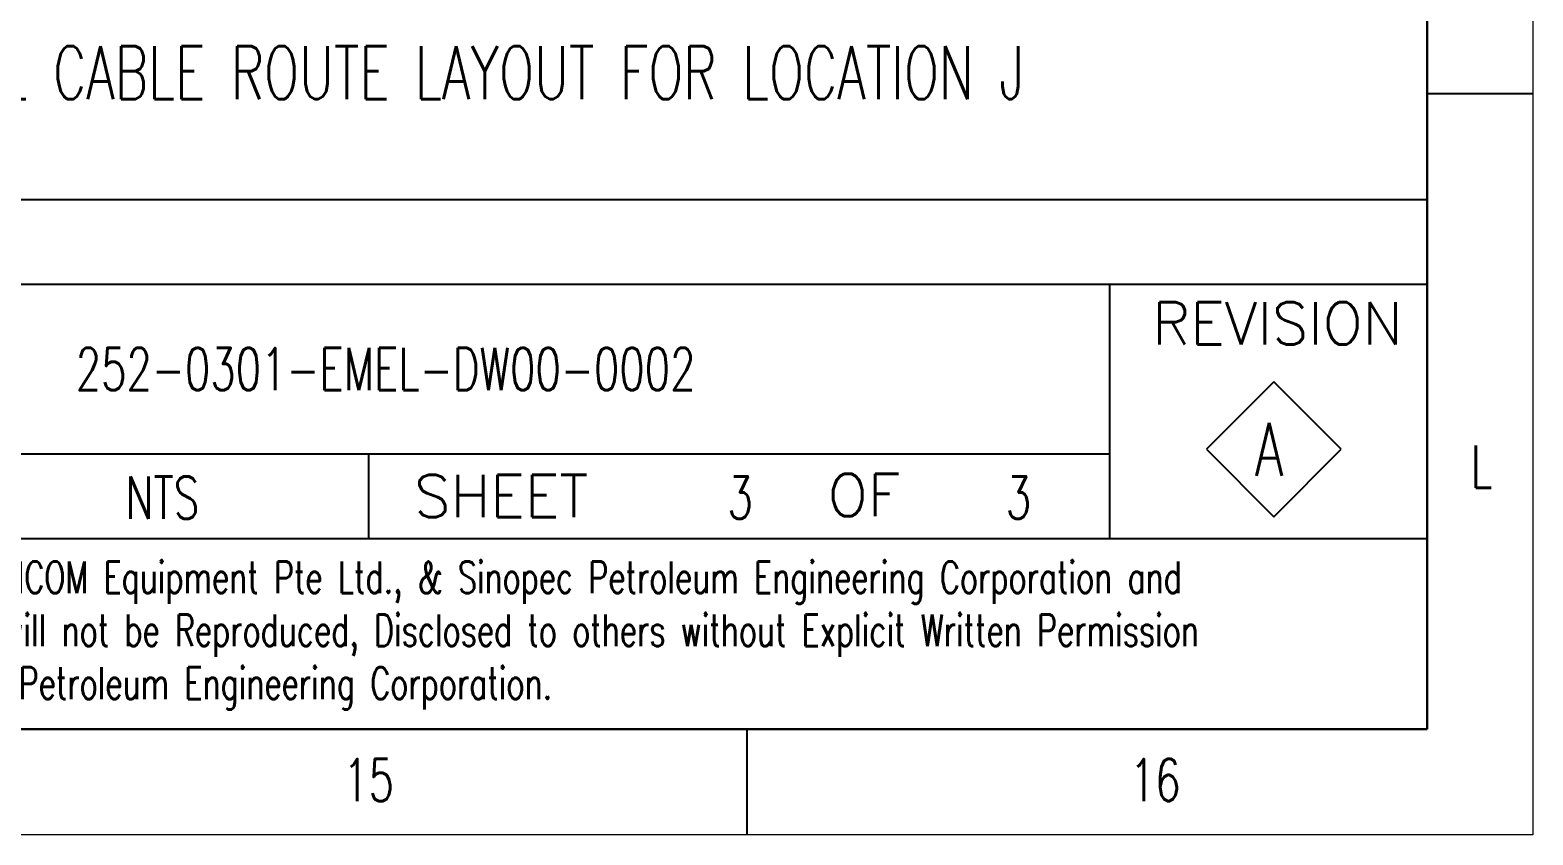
# Model space of a CAD drawing. Header units: inches. Extents: x 19 to 1016051, y 34 to 210034.
# Drawn here: x 980553 to 1016051, y 34 to 19037 of the extents above; entities that cross this region are included whole.
import ezdxf
from ezdxf.enums import TextEntityAlignment as Align

# ---------------------------------------------------------------- set-up
doc = ezdxf.new("R2010")
doc.units = ezdxf.units.IN
doc.header["$MEASUREMENT"] = 0
doc.layers.add('CABLE TRAY POWER', color=3, linetype='Continuous')
doc.layers.add('TEG BORDER', color=7, linetype='Continuous')
doc.styles.add('CJP_坐标', font='txt_qlt.shx', dxfattribs={"width": 0.7, "height": 1.25, "bigfont": 'hztxt.shx'})
doc.styles.add('HZTXT', font='txt_qlt.shx', dxfattribs={"width": 0.7, "bigfont": 'hztxt.shx'})
doc.styles.add('TEG BORDER', font='txt_qlt.shx', dxfattribs={"width": 0.7, "bigfont": 'hztxt.shx'})

# ---------------------------------------------------------------- blocks, each defined once
blk = doc.blocks.new('TEG BORDER A2')
for p, q in [((589, 5), (589, 116)), ((594, 35), (589, 35)), ((489, 5), (589, 5)), ((556.875, 0), (556.875, 5))]:
    blk.add_line(p, q)
at = {"color": 5, "lineweight": 15}
blk.add_lwpolyline([(0, 420), (594, 420), (594, 0), (0, 0)], close=True, dxfattribs=at)
blk.add_lwpolyline([(5, 415), (589, 415), (589, 5), (5, 5)], close=True)
at = {"layer": 'TEG BORDER'}
for p, q in [((489, 30), (589, 30)), ((489, 26), (589, 26)), ((574, 26), (574, 14)), ((581.763, 21.392), (578.581, 18.21)), ((584.945, 18.21), (581.763, 21.392)), ((504, 18), (574, 18)), ((539, 18), (539, 14)), ((578.581, 18.21), (581.763, 15.028)), ((581.763, 15.028), (584.945, 18.21)), ((489, 14), (589, 14)), ((489, 14), (589, 14))]:
    blk.add_line(p, q, dxfattribs=at)
at = {"char_height": 2, "width": 2, "style": 'TEG BORDER'}
for s, insert, attachment_point in [('L', (592.09, 18.389), 3), ('\\pi2.2204e-016;15', (537.797, 1.593), 7), ('\\pi0.033333;16', (574.922, 1.593), 7)]:
    blk.add_mtext(s, dxfattribs=dict(at, insert=insert, attachment_point=attachment_point))
at = {"insert": (490.52, 12.917), "char_height": 1.5, "attachment_point": 1, "style": 'CJP_坐标'}
blk.add_mtext_dynamic_manual_height_columns('This Drawing is Property of Consortium of ZICOM Equipment Pte Ltd., & Sinopec Petroleum Engineering Corporation and any Information, contained in this Drawing will not be Reproduced, Disclosed to others without Explicit Written Permission from ZICOM Equipment Pte Ltd., & Sinopec Petroleum Engineering Corporation.', width=97.09505, gutter_width=6.25, heights=[0], dxfattribs=at)
at = {"layer": 'TEG BORDER', "style": 'TEG BORDER'}
for s, p in [('REVISION', (576.015, 23.164)), ('OF', (560.691, 15.055)), ('SHEET', (541.151, 15))]:
    blk.add_text(s, height=2, dxfattribs=at).set_placement(p)

msp = doc.modelspace()

# ---------------------------------------------------------------- block references
at = {"xscale": 500, "yscale": 500, "zscale": 500}
msp.add_blockref('TEG BORDER A2', (719051, 34), dxfattribs=at)

# ---------------------------------------------------------------- texts
at = {"layer": 'CABLE TRAY POWER', "color": 0, "style": 'HZTXT', "width": 0.7}
for s, height, p in [('ELECTRICAL CABLE ROUTE LAYOUT FOR LOCATION J', 1250, (988951, 18034)), ('252-0301-EMEL-DW00-0002', 1000, (988951, 11034)), ('A', 1250, (1009821, 9139)), ('NTS', 1000, (983677, 8000)), ('3', 1000, (997325, 8000)), ('3', 1000, (1003901, 8000))]:
    msp.add_text(s, height=height, dxfattribs=at).set_placement(p, align=Align.MIDDLE_CENTER)

doc.saveas('drawing.dxf')
